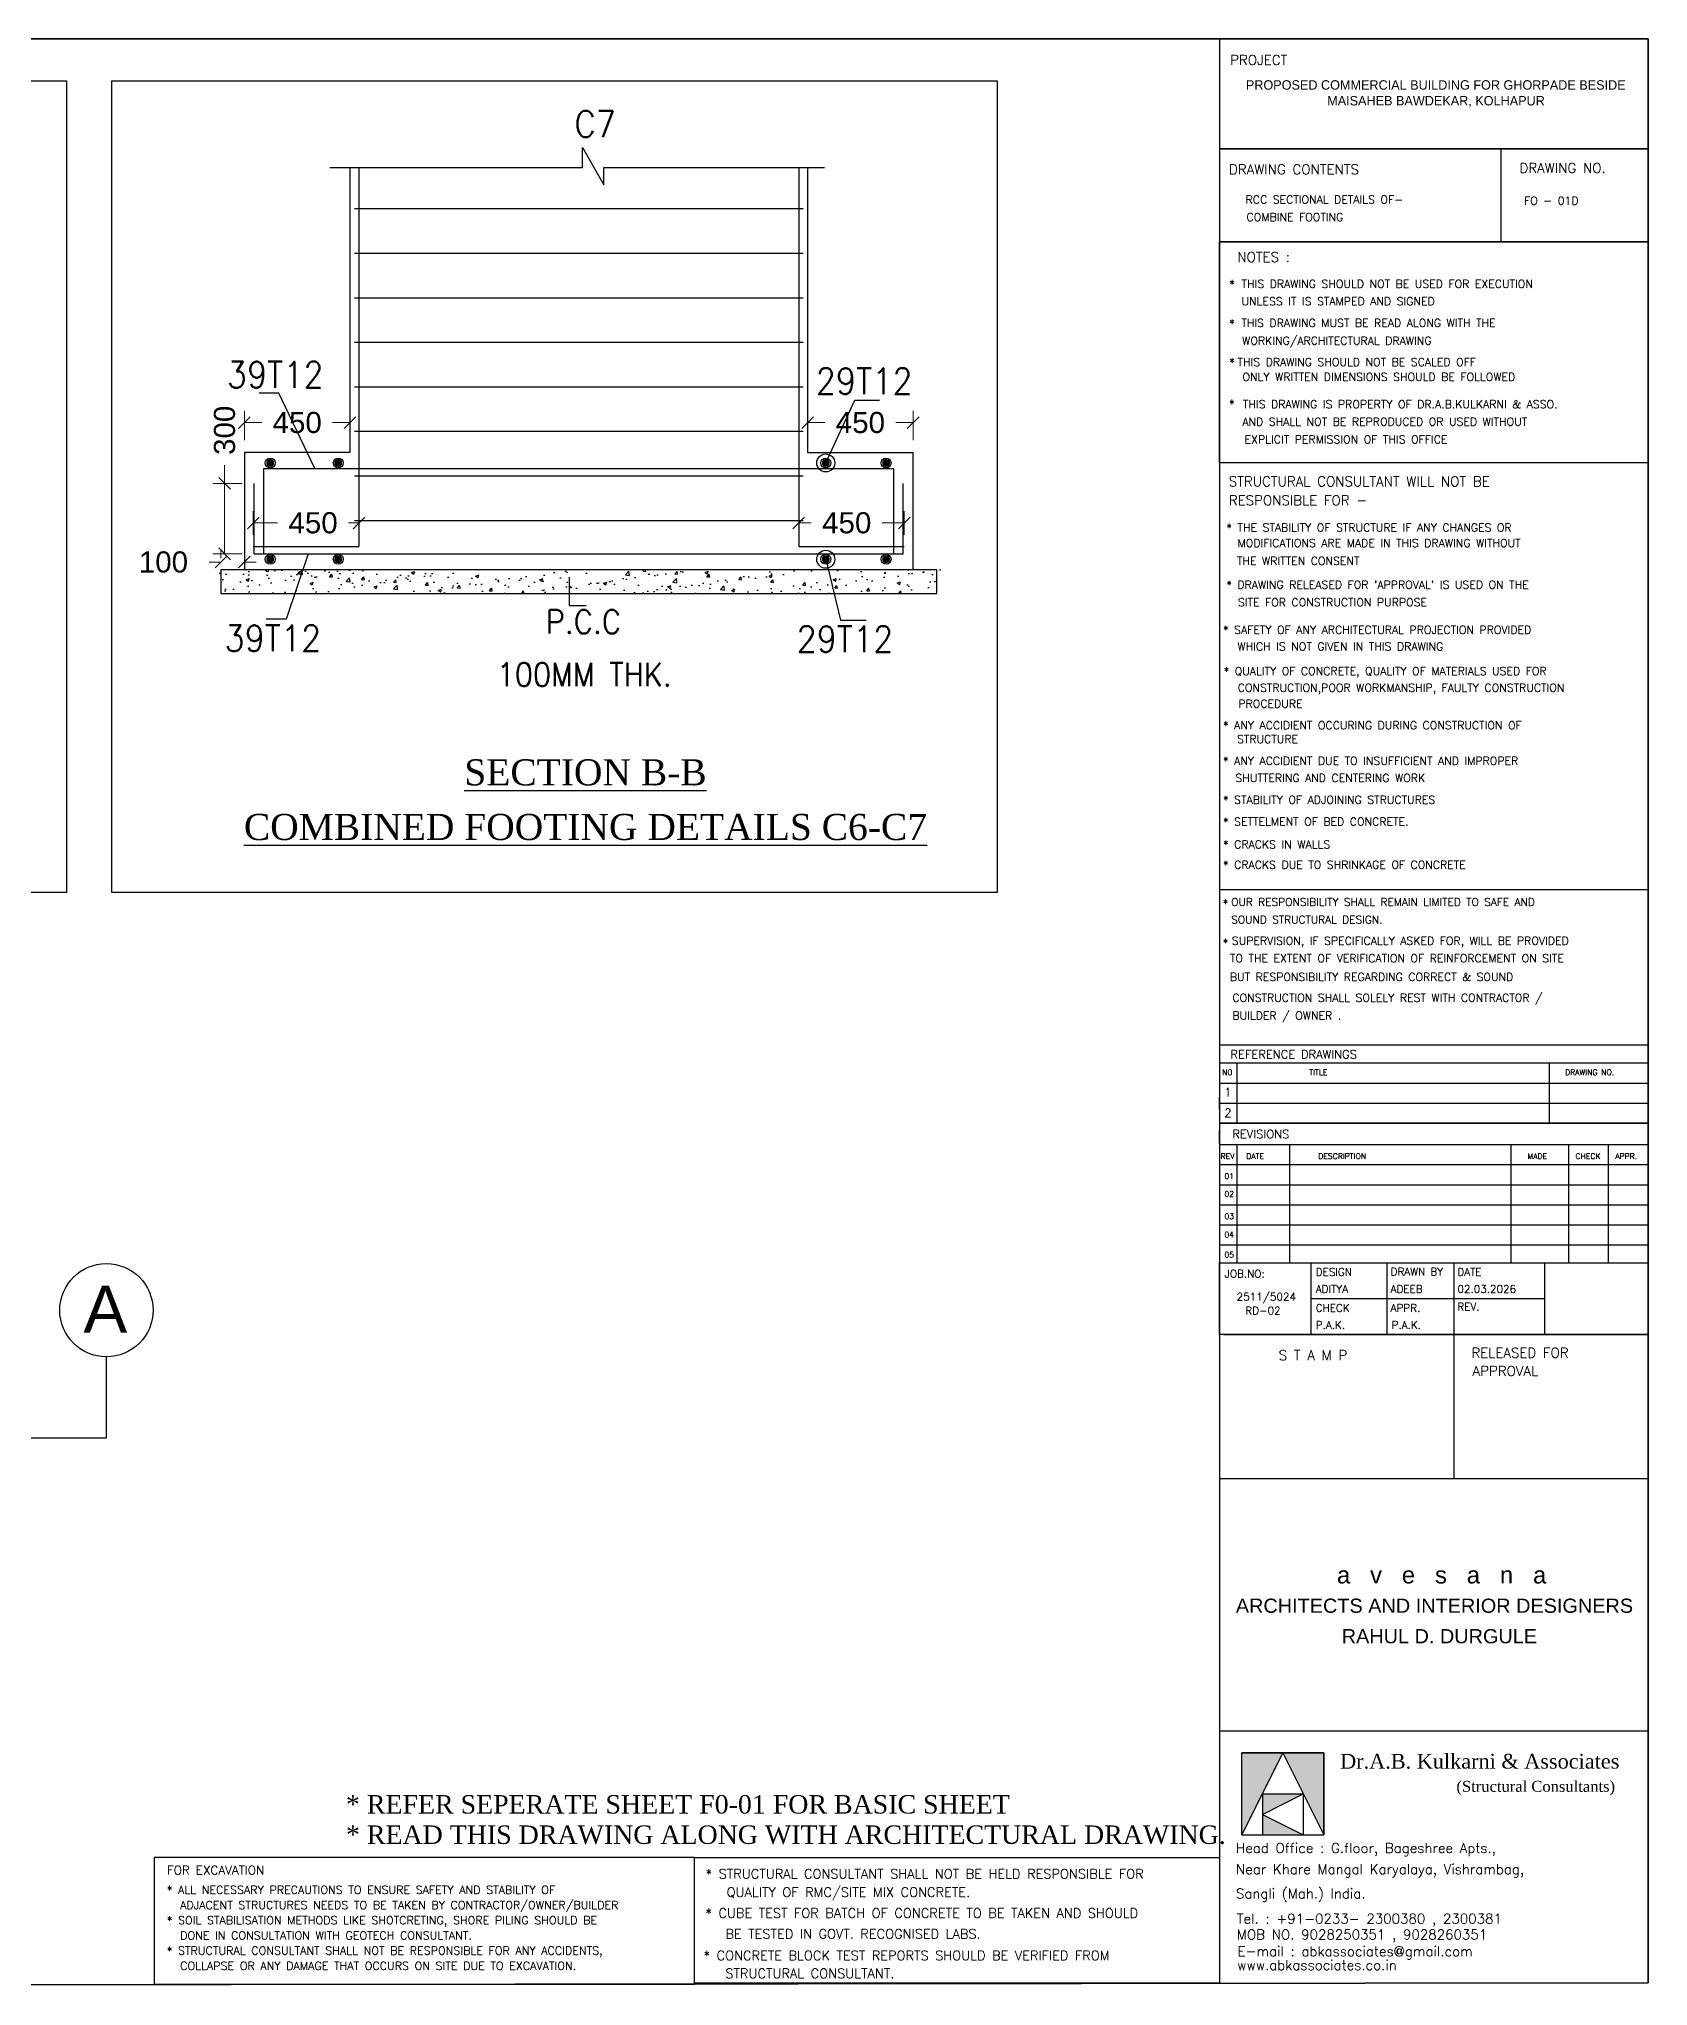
# Model space of a CAD drawing. Header units: inches. Extents: x 332 to 524, y 371 to 463.
# Drawn here: x 400.5 to 407.36, y 383.33 to 391.63 of the extents above; entities that cross this region are included whole.
import ezdxf
from ezdxf.enums import TextEntityAlignment as Align

# ---------------------------------------------------------------- set-up
doc = ezdxf.new("R2010")
doc.units = ezdxf.units.IN
doc.header["$MEASUREMENT"] = 0
for name, color, linetype, lineweight in [('BORDER', 7, 'Continuous', 25), ('SECTION LINE', 5, 'Continuous', 30), ('SECTIONS', 7, 'Continuous', 25), ('STEEL', 3, 'Continuous', 25)]:
    doc.layers.add(name, color=color, linetype=linetype, lineweight=lineweight)
doc.layers.add('Dim', color=7, linetype='Continuous')
doc.layers.add('Text', color=7, linetype='Continuous')
doc.styles.add('dim', font='arial.ttf', dxfattribs={"height": 6})
doc.styles.add('Rcad', font='arial.ttf')
doc.styles.add('SIMPLEX', font='simplex.shx')
doc.styles.get("Standard").update_dxf_attribs({"font": 'arial.ttf'})
doc.styles.add('STYLE1', font='GOTHIC.TTF', dxfattribs={"height": 6})
doc.styles.add('TIMES', font='times.ttf', dxfattribs={"width": 0.9})
doc.dimstyles.new('Cenm', dxfattribs={"dimtxt": 0.2, "dimasz": 0.05, "dimexe": 0.05, "dimexo": 0.05, "dimgap": 0.05, "dimtad": 0, "dimzin": 0, "dimdsep": 46, "dimtxsty": 'Rcad', "dimblk": 'OBLIQUE', "dimcen": 0.05, "dimadec": 0, "dimazin": 0, "dimtfac": 1, "dimtofl": 0, "dimtmove": 0, "dimatfit": 3, "dimldrblk": 'DOTSMALL', "dimfxl": 0.15, "dimfxlon": 1, "dimtolj": 1, "dimtzin": 0, "dimlwd": 13, "dimlwe": 13, "dimarcsym": 0})

# ---------------------------------------------------------------- blocks, each defined once
blk = doc.blocks.new('_Oblique')
at = {"color": 0, "linetype": 'ByBlock', "lineweight": -2}
blk.add_line((-0.5, -0.5), (0.5, 0.5), dxfattribs=at)
blk = doc.blocks.new('*D36')
at = {"layer": 'Defpoints', "color": 0, "transparency": 16777216}
for p in [(401.4137, 389.5628), (401.4137, 389.4625), (401.8638, 389.4625)]:
    blk.add_point(p, dxfattribs=at)
at = {"layer": 'Dim', "color": 0, "lineweight": 13, "transparency": 16777216}
for p, q in [((401.4137, 389.5125), (401.4137, 389.6128)), ((401.4137, 389.5628), (401.5176, 389.5628)), ((401.8638, 389.5628), (401.8195, 389.5628)), ((401.8638, 389.5125), (401.8638, 389.6128))]:
    blk.add_line(p, q, dxfattribs=at)
at = {"layer": 'Dim', "color": 0, "lineweight": 13, "transparency": 16777216, "xscale": 0.05, "yscale": 0.05, "zscale": 0.05, "rotation": 180}
blk.add_blockref('_Oblique', (401.4137, 389.5628), dxfattribs=at)
at = {"layer": 'Dim', "color": 0, "lineweight": 13, "transparency": 16777216, "xscale": 0.05, "yscale": 0.05, "zscale": 0.05}
blk.add_blockref('_Oblique', (401.8638, 389.5628), dxfattribs=at)
at = {"layer": 'Dim', "color": 0, "transparency": 16777216, "insert": (401.6685, 389.5628), "char_height": 0.09, "attachment_point": 5, "style": 'Rcad'}
blk.add_mtext('\\A1;450', dxfattribs=at)
blk = doc.blocks.new('_DotSmall')
at = {"color": 0, "linetype": 'ByBlock', "const_width": 0.5}
blk.add_lwpolyline([(-0.0625, 0, 1), (0.0625, 0, 1)], format="xyb", close=True, dxfattribs=at)
blk = doc.blocks.new('*D37')
at = {"layer": 'Defpoints', "color": 0, "transparency": 16777216}
for p in [(401.3758, 389.9903), (401.3758, 389.8625), (401.8258, 389.8625)]:
    blk.add_point(p, dxfattribs=at)
at = {"layer": 'Dim', "color": 0, "lineweight": 13, "transparency": 16777216}
for p, q in [((401.3758, 389.9153), (401.3758, 390.0403)), ((401.8258, 389.9153), (401.8258, 390.0403)), ((401.3758, 389.9903), (401.4499, 389.9903)), ((401.8258, 389.9903), (401.7517, 389.9903))]:
    blk.add_line(p, q, dxfattribs=at)
at = {"layer": 'Dim', "color": 0, "lineweight": 13, "transparency": 16777216, "xscale": 0.05, "yscale": 0.05, "zscale": 0.05, "rotation": 180}
blk.add_blockref('_Oblique', (401.3758, 389.9903), dxfattribs=at)
at = {"layer": 'Dim', "color": 0, "lineweight": 13, "transparency": 16777216, "xscale": 0.05, "yscale": 0.05, "zscale": 0.05}
blk.add_blockref('_Oblique', (401.8258, 389.9903), dxfattribs=at)
at = {"layer": 'Dim', "color": 0, "transparency": 16777216, "insert": (401.6008, 389.9903), "char_height": 0.09, "attachment_point": 5, "style": 'Rcad'}
blk.add_mtext('\\A1;450', dxfattribs=at)
blk = doc.blocks.new('*D38')
at = {"layer": 'Defpoints', "color": 0, "transparency": 16777216}
for p in [(403.7378, 389.5628), (403.7378, 389.4625), (404.1879, 389.4625)]:
    blk.add_point(p, dxfattribs=at)
at = {"layer": 'Dim', "color": 0, "lineweight": 13, "transparency": 16777216}
for p, q in [((403.7378, 389.5125), (403.7378, 389.6128)), ((403.7378, 389.5628), (403.7917, 389.5628)), ((404.1879, 389.5628), (404.0936, 389.5628)), ((404.1879, 389.5125), (404.1879, 389.6128))]:
    blk.add_line(p, q, dxfattribs=at)
at = {"layer": 'Dim', "color": 0, "lineweight": 13, "transparency": 16777216, "xscale": 0.05, "yscale": 0.05, "zscale": 0.05, "rotation": 180}
blk.add_blockref('_Oblique', (403.7378, 389.5628), dxfattribs=at)
at = {"layer": 'Dim', "color": 0, "lineweight": 13, "transparency": 16777216, "xscale": 0.05, "yscale": 0.05, "zscale": 0.05}
blk.add_blockref('_Oblique', (404.1879, 389.5628), dxfattribs=at)
at = {"layer": 'Dim', "color": 0, "transparency": 16777216, "insert": (403.9427, 389.5628), "char_height": 0.09, "attachment_point": 5, "style": 'Rcad'}
blk.add_mtext('\\A1;450', dxfattribs=at)
blk = doc.blocks.new('*D39')
at = {"layer": 'Defpoints', "color": 0, "transparency": 16777216}
for p in [(403.7758, 389.9903), (403.7758, 389.8625), (404.2258, 389.8625)]:
    blk.add_point(p, dxfattribs=at)
at = {"layer": 'Dim', "color": 0, "lineweight": 13, "transparency": 16777216}
for p, q in [((403.7758, 389.9153), (403.7758, 390.0403)), ((404.2258, 389.9153), (404.2258, 390.0403)), ((403.7758, 389.9903), (403.8499, 389.9903)), ((404.2258, 389.9903), (404.1517, 389.9903))]:
    blk.add_line(p, q, dxfattribs=at)
at = {"layer": 'Dim', "color": 0, "lineweight": 13, "transparency": 16777216, "xscale": 0.05, "yscale": 0.05, "zscale": 0.05, "rotation": 180}
blk.add_blockref('_Oblique', (403.7758, 389.9903), dxfattribs=at)
at = {"layer": 'Dim', "color": 0, "lineweight": 13, "transparency": 16777216, "xscale": 0.05, "yscale": 0.05, "zscale": 0.05}
blk.add_blockref('_Oblique', (404.2258, 389.9903), dxfattribs=at)
at = {"layer": 'Dim', "color": 0, "transparency": 16777216, "insert": (404.0008, 389.9903), "char_height": 0.09, "attachment_point": 5, "style": 'Rcad'}
blk.add_mtext('\\A1;450', dxfattribs=at)
blk = doc.blocks.new('*D45')
at = {"layer": 'Defpoints', "color": 0, "transparency": 16777216}
for p in [(401.4181, 389.731), (401.2914, 389.431), (401.4181, 389.431)]:
    blk.add_point(p, dxfattribs=at)
at = {"layer": 'Dim', "color": 0, "lineweight": 13, "transparency": 16777216}
for p, q in [((401.2914, 389.731), (401.2914, 389.8085)), ((401.3664, 389.731), (401.2414, 389.731)), ((401.2914, 389.731), (401.2914, 389.431)), ((401.3664, 389.431), (401.2414, 389.431))]:
    blk.add_line(p, q, dxfattribs=at)
at = {"layer": 'Dim', "color": 0, "lineweight": 13, "transparency": 16777216, "xscale": 0.05, "yscale": 0.05, "zscale": 0.05}
for p, rotation in [((401.2914, 389.731), 90), ((401.2914, 389.431), 270)]:
    blk.add_blockref('_Oblique', p, dxfattribs=dict(at, rotation=rotation))
at = {"layer": 'Dim', "color": 0, "transparency": 16777216, "insert": (401.2914, 389.9576), "char_height": 0.09, "attachment_point": 5, "rotation": 90, "style": 'Rcad'}
blk.add_mtext('\\A1;300', dxfattribs=at)
blk = doc.blocks.new('*D46')
at = {"layer": 'Defpoints', "color": 0, "transparency": 16777216}
for p in [(401.2758, 389.3957), (401.2758, 389.3625), (401.3758, 389.3625)]:
    blk.add_point(p, dxfattribs=at)
at = {"layer": 'Dim', "color": 0, "lineweight": 13, "transparency": 16777216}
for p, q in [((401.2758, 389.3957), (401.2258, 389.3957)), ((401.2758, 389.4125), (401.2758, 389.4457)), ((401.3758, 389.4125), (401.3758, 389.4457)), ((401.3758, 389.3957), (401.4258, 389.3957))]:
    blk.add_line(p, q, dxfattribs=at)
at = {"layer": 'Dim', "color": 0, "lineweight": 13, "transparency": 16777216, "xscale": 0.05, "yscale": 0.05, "zscale": 0.05}
blk.add_blockref('_Oblique', (401.2758, 389.3957), dxfattribs=at)
at = {"layer": 'Dim', "color": 0, "lineweight": 13, "transparency": 16777216, "xscale": 0.05, "yscale": 0.05, "zscale": 0.05, "rotation": 180}
blk.add_blockref('_Oblique', (401.3758, 389.3957), dxfattribs=at)
at = {"layer": 'Dim', "color": 0, "transparency": 16777216, "insert": (401.0309, 389.3957), "char_height": 0.09, "attachment_point": 5, "style": 'Rcad'}
blk.add_mtext('\\A1;100', dxfattribs=at)

msp = doc.modelspace()

# ---------------------------------------------------------------- hatches: boundary and pattern name
at = {"layer": 'BORDER'}
h = msp.add_hatch(color=1, dxfattribs=at)
h.paths.add_polyline_path([(405.9755, 383.97), (405.9755, 384.319), (405.801, 384.319), (405.8882, 384.1445)])
h.paths.add_polyline_path([(405.7137, 384.1445), (405.801, 384.319), (405.6265, 384.319), (405.6265, 383.97)])
h.paths.add_polyline_path([(405.7137, 384.0573), (405.8882, 384.1445), (405.7137, 384.1445)])
h.paths.add_polyline_path([(405.8882, 383.97), (405.7137, 384.0573), (405.7137, 383.97)])
at = {"layer": 'SECTIONS', "ltscale": 12}
h = msp.add_hatch(dxfattribs=at)
h.set_pattern_fill('AR-CONC', color=256, scale=0.018984, style=0)
h.set_pattern_definition([(50, (145.81407, -83.23794), (0.136167363, -0.0119131), [0.01423828, -0.156621094]), (-5, (145.81407, -83.23794), (-0.026341073, 0.142798975), [0.011390625, -0.125296875]), (100.4514, (145.82542, -83.23894), (0.10982639, 0.130885788), [0.012100677, -0.133107448]), (46.1842, (145.81407, -83.19997), (0.202609043, -0.03142275), [0.02135742, -0.23493164]), (96.6356, (145.83096, -83.2026), (0.17743987, 0.18493019), [0.018151016, -0.19966114]), (-8.8158, (145.81407, -83.19997), (0.17743973, 0.18493033), [0.01708594, -0.18794531]), (21, (145.83306, -83.20947), (0.113319073, -0.07643468), [0.01423828, -0.156621094]), (-34, (145.83306, -83.20947), (0.046191895, 0.137665204), [0.011390625, -0.125296875]), (71.4514, (145.8425, -83.21584), (0.159511015, 0.0612304), [0.012100677, -0.133107448]), (37.5, (145.814073, -83.237943), (0.0023084725, 0.0631978176), [0, -0.123778125, 0, -0.127195312, 0, -0.125771484]), (7.5, (145.814073, -83.23794), (0.0499421075, 0.0748765984), [0, -0.072520312, 0, -0.120930469, 0, -0.047935547]), (-32.5, (145.77174, -83.237943), (0.101342853, -0.0042819014), [0, -0.047460937, 0, -0.148078125, 0, -0.196488281]), (-42.5, (145.75275, -83.23794), (0.11071425, 0.019004305), [0, -0.061699219, 0, -0.098339062, 0, -0.139535156])])
h.paths.add_polyline_path([(401.2508, 389.3625), (401.2508, 389.2625), (404.3508, 389.2625), (404.3508, 389.3625)])
at = {"layer": 'STEEL', "ltscale": 300}
h = msp.add_hatch(color=256, dxfattribs=at)
edge = h.paths.add_edge_path()
edge.add_arc((401.4858, 389.8183), 0.017, 0, 360, ccw=False)
h = msp.add_hatch(color=256, dxfattribs=at)
edge = h.paths.add_edge_path()
edge.add_arc((401.7757, 389.8183), 0.017, 0, 360, ccw=False)
h = msp.add_hatch(color=256, dxfattribs=at)
edge = h.paths.add_edge_path()
edge.add_arc((403.8534, 389.8183), 0.017, 0, 360, ccw=False)
h = msp.add_hatch(color=256, dxfattribs=at)
edge = h.paths.add_edge_path()
edge.add_arc((404.1104, 389.8183), 0.017, 0, 360, ccw=False)
h = msp.add_hatch(color=256, dxfattribs=at)
edge = h.paths.add_edge_path()
edge.add_arc((401.4858, 389.4079), 0.017, 0, 360, ccw=False)
h = msp.add_hatch(color=256, dxfattribs=at)
edge = h.paths.add_edge_path()
edge.add_arc((401.7757, 389.4079), 0.017, 0, 360, ccw=False)
h = msp.add_hatch(color=256, dxfattribs=at)
edge = h.paths.add_edge_path()
edge.add_arc((403.8534, 389.4079), 0.017, 0, 360, ccw=False)
h = msp.add_hatch(color=256, dxfattribs=at)
edge = h.paths.add_edge_path()
edge.add_arc((404.1104, 389.4079), 0.017, 0, 360, ccw=False)

# ---------------------------------------------------------------- linework, layer by layer
at = {"elevation": 347643.5261}
for points in [[(395.4114, 391.448), (400.6181, 391.448), (400.6181, 387.9873), (395.4114, 387.9873)], [(400.811, 391.448), (404.584, 391.448), (404.584, 387.9873), (400.811, 387.9873)]]:
    msp.add_lwpolyline(points, close=True, dxfattribs=at)
at = {"layer": 'BORDER', "lineweight": 30}
msp.add_line((405.5304, 391.6259, 5307.4415), (405.5304, 383.3393, 5307.4415), dxfattribs=at)
at = {"layer": 'BORDER'}
for p, q in [((405.5304, 391.1578, 5307.4415), (407.3572, 391.1578, 5307.4415)), ((406.7297, 391.1578, 5307.4415), (406.7297, 390.7604, 5307.4415)), ((407.3572, 390.7604, 5307.4415), (405.5304, 390.7604, 5307.4415)), ((407.3572, 389.819, 5307.4415), (405.5304, 389.819, 5307.4415)), ((407.3572, 387.9987, 5307.4415), (405.5304, 387.9987, 5307.4415)), ((407.3572, 387.3369, 5307.4415), (405.5304, 387.3369, 5307.4415)), ((405.5304, 387.26, 5307.4415), (405.5304, 386.9181, 5307.4415)), ((407.3572, 387.26, 5307.4415), (405.5304, 387.26, 5307.4415)), ((407.3572, 387.26, 5307.4415), (407.3572, 386.9181, 5307.4415)), ((407.3572, 387.0036, 5307.4415), (405.5304, 387.0036, 5307.4415)), ((405.5304, 386.9181, 5307.4415), (405.5304, 386.9721, 5307.4415)), ((407.3572, 386.9721, 5307.4415), (407.3572, 386.9181, 5307.4415)), ((405.5304, 386.9126, 5307.4415), (407.3572, 386.9126, 5307.4415)), ((405.5304, 386.8271, 5307.4415), (407.3572, 386.8271, 5307.4415)), ((405.9209, 386.4091, 5307.4415), (405.9209, 386.1026, 5307.4415)), ((406.244, 386.4091, 5307.4415), (406.244, 386.1026, 5307.4415)), ((406.5297, 386.4091, 5307.4415), (406.5297, 385.4875, 5307.4415)), ((406.9165, 386.4091, 5307.4415), (406.9165, 386.1026, 5307.4415)), ((405.9209, 386.2558, 5307.4415), (406.9165, 386.2558, 5307.4415)), ((407.3572, 386.1026, 5307.4415), (405.5304, 386.1026, 5307.4415)), ((405.5496, 386.1026, 5307.4415), (407.3572, 386.1026, 5307.4415)), ((407.3572, 385.4875, 5307.4415), (405.5304, 385.4875, 5307.4415)), ((405.5304, 384.4128, 5307.4415), (407.3572, 384.4128, 5307.4415))]:
    msp.add_line(p, q, dxfattribs=at)
at = {"layer": 'BORDER', "lineweight": 25}
for p, q in [((407.3572, 387.26, 5307.4415), (405.5304, 387.26, 5307.4415)), ((407.3572, 387.26, 5307.4415), (405.5304, 387.26, 5307.4415)), ((405.6056, 387.26, 5307.4415), (405.6056, 387.0036, 5307.4415)), ((406.9365, 387.26, 5307.4415), (406.9365, 387.0036, 5307.4415)), ((405.5304, 387.1745, 5307.4415), (407.3572, 387.1745, 5307.4415)), ((405.5304, 387.0633, 5307.4415), (405.5304, 387.1143, 5307.4415)), ((405.5304, 387.089, 5307.4415), (407.3572, 387.089, 5307.4415)), ((405.5304, 387.0036, 5307.4415), (407.3572, 387.0036, 5307.4415)), ((405.6056, 386.9126, 5307.4415), (405.6056, 386.4091, 5307.4415)), ((405.829, 386.9126, 5307.4415), (405.829, 386.4091, 5307.4415)), ((406.7727, 386.9126, 5307.4415), (406.7727, 386.4091, 5307.4415)), ((407.0182, 386.9126, 5307.4415), (407.0182, 386.4091, 5307.4415)), ((407.1877, 386.9126, 5307.4415), (407.1877, 386.4091, 5307.4415)), ((405.5304, 386.7417, 5307.4415), (407.3572, 386.7417, 5307.4415)), ((405.5304, 386.6562, 5307.4415), (407.3572, 386.6562, 5307.4415)), ((405.5304, 386.5707, 5307.4415), (407.3572, 386.5707, 5307.4415)), ((405.5304, 386.4853, 5307.4415), (407.3572, 386.4853, 5307.4415)), ((405.5304, 386.4091, 5307.4415), (407.3572, 386.4091, 5307.4415)), ((405.5304, 386.4091, 5307.4415), (407.3572, 386.4091, 5307.4415))]:
    msp.add_line(p, q, dxfattribs=at)
at = {"layer": 'BORDER', "color": 1}
for p, q in [((405.9755, 384.319, 5307.4415), (405.6265, 384.319, 5307.4415)), ((405.6265, 383.97, 5307.4415), (405.801, 384.319, 5307.4415)), ((405.6265, 383.97, 5307.4415), (405.6265, 384.319, 5307.4415)), ((405.6265, 384.319, 5307.4415), (405.9755, 384.319, 5307.4415)), ((405.801, 384.319, 5307.4415), (405.6265, 383.97, 5307.4415)), ((405.801, 384.319, 5307.4415), (405.9755, 383.97, 5307.4415)), ((405.801, 384.319, 5307.4415), (405.9755, 383.97, 5307.4415)), ((405.9755, 383.97, 5307.4415), (405.9755, 384.319, 5307.4415)), ((405.9755, 384.319, 5307.4415), (405.9755, 383.97, 5307.4415)), ((405.7137, 384.1445, 5307.4415), (405.8882, 384.1445, 5307.4415)), ((405.7137, 384.1445, 5307.4415), (405.7137, 383.97, 5307.4415)), ((405.7137, 384.0573, 5307.4415), (405.8882, 384.1445, 5307.4415)), ((405.7137, 384.1445, 5307.4415), (405.7137, 383.97, 5307.4415)), ((405.8882, 384.1445, 5307.4415), (405.8882, 383.97, 5307.4415)), ((405.7137, 384.0573, 5307.4415), (405.8882, 383.97, 5307.4415)), ((405.6265, 383.97, 5307.4415), (405.9755, 383.97, 5307.4415))]:
    msp.add_line(p, q, dxfattribs=at)
at = {"layer": 'BORDER', "lineweight": 35, "elevation": 5307.4415}
msp.add_lwpolyline([(407.3572, 383.339), (395.2808, 383.3254), (395.2808, 391.6259), (407.3572, 391.6259)], close=True, dxfattribs=at)
at = {"layer": 'BORDER', "elevation": 5307.4415}
for points in [[(407.3572, 391.1578), (405.5304, 391.1578), (405.5304, 390.7604), (407.3572, 390.7604)], [(405.5304, 390.7604), (407.3572, 390.7604), (407.3572, 389.819), (405.5304, 389.819)], [(405.5304, 386.4091), (407.3572, 386.4091), (407.3572, 386.1026), (405.5304, 386.1026)]]:
    msp.add_lwpolyline(points, close=True, dxfattribs=at)
at = {"layer": 'BORDER', "lineweight": 30, "elevation": 5307.4415}
for points in [[(400.9909, 383.3342), (403.2943, 383.3342), (403.2944, 383.8728), (400.9909, 383.8728)], [(403.2943, 383.8728), (405.5304, 383.8728), (405.5304, 383.3371), (403.2943, 383.3371)]]:
    msp.add_lwpolyline(points, close=True, dxfattribs=at)
at = {"layer": 'SECTION LINE', "elevation": 2510.4241}
msp.add_lwpolyline([(395.7173, 386.0075), (395.7173, 385.6626), (400.7877, 385.6626), (400.7877, 386.0075)], dxfattribs=at)
at = {"layer": 'SECTION LINE'}
msp.add_circle((400.7877, 386.2064, 2510.4241), 0.1988, dxfattribs=at)
at = {"layer": 'SECTIONS'}
for p, q in [((401.8258, 391.0785, 348096.9665), (401.8258, 389.8625, 348096.9665)), ((403.7758, 391.0785, 348096.9665), (403.7758, 389.8625, 348096.9665)), ((401.5228, 390.1156, 351643.6132), (401.4381, 390.1156, 351643.6132)), ((401.6757, 389.7953, 351643.6132), (401.5228, 390.1156, 351643.6132)), ((403.8534, 389.8183, 348550.7867), (403.977, 390.0864, 348550.7867)), ((403.977, 390.0864, 348550.7867), (404.0826, 390.0864, 349594.2875)), ((401.8258, 389.8625, 348096.9665), (401.3758, 389.8625, 348096.9665)), ((401.3758, 389.8625, 348096.9665), (401.3758, 389.3625, 347190.0856)), ((403.7758, 389.8625, 348096.9665), (404.2258, 389.8625, 347190.0856)), ((404.2258, 389.3625, 347190.0856), (404.2258, 389.8625, 348096.9665)), ((401.6482, 389.431, 350288.4975), (401.5539, 389.1528, 350288.4975)), ((403.8534, 389.4079, 348550.7867), (403.9153, 389.1484, 348550.7867)), ((402.7595, 389.3308, 346139.0372), (402.7595, 389.2104, 346139.0372)), ((402.7595, 389.2104, 346139.0372), (402.832, 389.2104, 346139.0372)), ((401.5539, 389.1528, 350288.4975), (401.4684, 389.1528, 350288.4975)), ((403.9153, 389.1484, 348550.7867), (404.0253, 389.1484, 349594.2875))]:
    msp.add_line(p, q, dxfattribs=at)
at = {"layer": 'SECTIONS', "elevation": 351645.7285}
msp.add_lwpolyline([(401.7402, 391.0785), (402.8166, 391.0785), (402.8166, 391.1633), (402.9081, 391.0036), (402.9081, 391.0785), (403.848, 391.0785)], dxfattribs=at)
at = {"layer": 'SECTIONS'}
for centre in [(403.8534, 389.8183, 348550.7867), (403.8534, 389.4079, 348550.7867)]:
    msp.add_circle(centre, 0.0384, dxfattribs=at)
at = {"layer": 'STEEL'}
for p, q in [((401.8638, 391.0785, 348096.9665), (401.8638, 389.4625, 347190.0856)), ((403.7378, 391.0785, 348096.9665), (403.7378, 389.4625, 347190.0856)), ((401.8448, 390.9026, 348096.9665), (403.7568, 390.9026, 348096.9665)), ((401.8448, 390.7128, 348096.9665), (403.7568, 390.7128, 348096.9665)), ((401.8448, 390.5229, 348096.9665), (403.7568, 390.5229, 348096.9665)), ((401.8448, 390.3331, 348096.9665), (403.7568, 390.3331, 348096.9665)), ((401.8448, 390.1433, 348096.9665), (403.7568, 390.1433, 348096.9665)), ((401.8448, 389.9534, 348096.9665), (403.7568, 389.9534, 348096.9665)), ((401.4581, 389.7953, 348096.9665), (404.1435, 389.7953, 348096.9665)), ((401.4581, 389.431, 345394.4079), (401.4581, 389.7953, 348096.9665)), ((404.1435, 389.431, 345394.4079), (404.1435, 389.7953, 348096.9665)), ((401.4181, 389.431, 347190.0856), (401.4181, 389.731, 347190.0856)), ((401.8448, 389.7636, 348096.9665), (403.7568, 389.7636, 348096.9665)), ((404.1835, 389.431, 347190.0856), (404.1835, 389.731, 347190.0856)), ((401.8448, 389.5737, 348096.9665), (403.7568, 389.5737, 348096.9665)), ((401.4137, 389.4625, 347190.0856), (401.8638, 389.4625, 347190.0856)), ((403.7378, 389.4625, 347190.0856), (404.1879, 389.4625, 347190.0856)), ((401.4181, 389.431, 347190.0856), (404.1835, 389.431, 347190.0856))]:
    msp.add_line(p, q, dxfattribs=at)
at = {"layer": 'STEEL', "ltscale": 300}
for centre in [(401.4858, 389.8183, 348096.9665), (401.7757, 389.8183, 349003.8475), (403.8534, 389.8183, 348550.7867), (404.1104, 389.8183, 348096.9665), (401.4858, 389.4079, 348096.9665), (401.7757, 389.4079, 349003.8475), (403.8534, 389.4079, 348550.7867), (404.1104, 389.4079, 348096.9665)]:
    msp.add_circle(centre, 0.021, dxfattribs=at)
at = {"layer": 'Text', "elevation": 346736.6452}
msp.add_lwpolyline([(401.2758, 389.2625), (404.3258, 389.2625), (404.3258, 389.3625), (401.2758, 389.3625)], close=True, dxfattribs=at)

# ---------------------------------------------------------------- texts
at = {"layer": 'BORDER'}
for s, height, style, p in [('PROJECT', 0.04183, 'SIMPLEX', (405.5763, 391.5155, 5307.4415)), ('DRAWING CONTENTS', 0.041835, 'SIMPLEX', (405.5713, 391.0489, 5307.4415)), ('DRAWING NO.', 0.041835, 'SIMPLEX', (406.8094, 391.0552, 5307.4415)), ('*', 0.0359, 'SIMPLEX', (405.5723, 390.5631, 5307.4415)), ('*', 0.0359, 'SIMPLEX', (405.5723, 390.3946, 5307.4415)), ('*', 0.0359, 'SIMPLEX', (405.5723, 390.2294, 5307.4415)), ('*', 0.0359, 'SIMPLEX', (405.5714, 390.0524, 5307.4415)), ('*', 0.0341, 'SIMPLEX', (405.5451, 387.9236, 5307.4415)), ('*', 0.0341, 'SIMPLEX', (405.5445, 387.7563, 5307.4415)), ('REFERENCE DRAWINGS', 0.035916, 'SIMPLEX', (405.5779, 387.2795, 5307.4415)), ('REVISIONS', 0.03592, 'SIMPLEX', (405.5855, 386.9396, 5307.4415)), ('JOB.NO:', 0.03244, 'SIMPLEX', (405.5529, 386.3458, 5307.4415)), ('ADITYA', 0.03244, 'SIMPLEX', (405.9412, 386.2808, 5307.4415)), ('DESIGN', 0.03244, 'SIMPLEX', (405.9412, 386.3534, 5307.4415)), ('ADEEB', 0.03244, 'SIMPLEX', (406.2603, 386.2808, 5307.4415)), ('DRAWN BY', 0.03244, 'SIMPLEX', (406.2603, 386.3545, 5307.4415)), ('02.03.2026', 0.03244, 'SIMPLEX', (406.5448, 386.2808, 5307.4415)), ('DATE', 0.03244, 'SIMPLEX', (406.5448, 386.3534, 5307.4415)), ('2511/5024', 0.03244, 'SIMPLEX', (405.604, 386.2477, 5307.4415)), ('CHECK', 0.03244, 'SIMPLEX', (405.9412, 386.2002, 5307.4415)), ('APPR.', 0.03244, 'SIMPLEX', (406.2603, 386.2002, 5307.4415)), ('REV.', 0.03244, 'SIMPLEX', (406.5448, 386.2058, 5307.4415)), ('RD-02', 0.03244, 'SIMPLEX', (405.6413, 386.1888, 5307.4415)), ('P.A.K.', 0.03244, 'SIMPLEX', (405.9412, 386.1275, 5307.4415)), ('P.A.K.', 0.03244, 'SIMPLEX', (406.2643, 386.1275, 5307.4415)), ('S T A M P', 0.04183, 'SIMPLEX', (405.7834, 385.9937, 5307.4415)), ('RELEASED FOR ', 0.041835, 'SIMPLEX', (406.6046, 386.004, 5307.4415)), ('APPROVAL', 0.04183, 'SIMPLEX', (406.6093, 385.9267, 5307.4415)), ('Dr.A.B. Kulkarni & Associates', 0.062752, 'TIMES', (406.0452, 384.2524, 5307.4415)), ('(Structural Consultants)', 0.046696, 'TIMES', (406.5407, 384.1535, 5307.4415))]:
    msp.add_text(s, height=height, dxfattribs=dict(at, style=style)).set_placement(p)
at = {"layer": 'BORDER', "lineweight": 25, "style": 'SIMPLEX'}
for s, height, p in [('RCC SECTIONAL DETAILS OF-', 0.034119, (405.6421, 390.924, 5307.4415)), ('FO - 01D', 0.03412, (406.8287, 390.9194, 5307.4415)), ('COMBINE FOOTING', 0.034119, (405.6464, 390.8495, 5307.4415)), ('NOTES :', 0.04183, (405.6071, 390.675, 5307.4415)), ('THIS DRAWING SHOULD NOT BE USED FOR EXECUTION', 0.034119, (405.6249, 390.5647, 5307.4415)), ('UNLESS IT IS STAMPED AND SIGNED ', 0.034119, (405.6249, 390.4905, 5307.4415)), ('THIS DRAWING MUST BE READ ALONG WITH THE', 0.034119, (405.6241, 390.398, 5307.4415)), ('WORKING/ARCHITECTURAL DRAWING', 0.034119, (405.6274, 390.3225, 5307.4415)), ('  THIS DRAWING SHOULD NOT BE SCALED OFF ', 0.034119, (405.561, 390.2314, 5307.4415)), ('ONLY WRITTEN DIMENSIONS SHOULD BE FOLLOWED', 0.034119, (405.629, 390.1681, 5307.4415)), ('THIS DRAWING IS PROPERTY OF DR.A.B.KULKARNI & ASSO. ', 0.034119, (405.6306, 390.0517, 5307.4415)), ('AND SHALL NOT BE REPRODUCED OR USED WITHOUT ', 0.034119, (405.6286, 389.9772, 5307.4415)), ('EXPLICIT PERMISSION OF THIS OFFICE', 0.034119, (405.638, 389.9016, 5307.4415)), ('STRUCTURAL CONSULTANT WILL NOT BE ', 0.041835, (405.5708, 389.7187, 5307.4415)), ('RESPONSIBLE FOR -', 0.041835, (405.5708, 389.6384, 5307.4415)), ('* THE STABILITY OF STRUCTURE IF ANY CHANGES OR ', 0.034119, (405.561, 389.5257, 5307.4415)), (' MODIFICATIONS ARE MADE IN THIS DRAWING WITHOUT  ', 0.034119, (405.5846, 389.4599, 5307.4415)), (' THE WRITTEN CONSENT', 0.034119, (405.5819, 389.3837, 5307.4415)), ("* DRAWING RELEASED FOR 'APPROVAL' IS USED ON THE", 0.034119, (405.5604, 389.2824, 5307.4415)), (' SITE FOR CONSTRUCTION PURPOSE', 0.034119, (405.5862, 389.2072, 5307.4415)), ('* SAFETY OF ANY ARCHITECTURAL PROJECTION PROVIDED ', 0.034119, (405.5466, 389.0899, 5307.4415)), (' WHICH IS NOT GIVEN IN THIS DRAWING', 0.034119, (405.5839, 389.0191, 5307.4415)), ('* QUALITY OF CONCRETE, QUALITY OF MATERIALS USED FOR', 0.034119, (405.549, 388.9139, 5307.4415)), ('CONSTRUCTION,POOR WORKMANSHIP, FAULTY CONSTRUCTION ', 0.034119, (405.6087, 388.8431, 5307.4415)), ('PROCEDURE', 0.03412, (405.6115, 388.775, 5307.4415)), ('* ANY ACCIDIENT OCCURING DURING CONSTRUCTION OF ', 0.034119, (405.5467, 388.683, 5307.4415)), ('STRUCTURE', 0.03412, (405.6056, 388.6242, 5307.4415)), ('* ANY ACCIDIENT DUE TO INSUFFICIENT AND IMPROPER', 0.034119, (405.5467, 388.5314, 5307.4415)), ('SHUTTERING AND CENTERING WORK', 0.034119, (405.5989, 388.4584, 5307.4415)), ('* STABILITY OF ADJOINING STRUCTURES ', 0.034119, (405.5467, 388.3655, 5307.4415)), ('* SETTELMENT OF BED CONCRETE.', 0.034119, (405.5467, 388.2723, 5307.4415)), ('* CRACKS IN WALLS', 0.034119, (405.5467, 388.1753, 5307.4415)), ('* CRACKS DUE TO SHRINKAGE OF CONCRETE', 0.034119, (405.5467, 388.0884, 5307.4415)), ('OUR RESPONSIBILITY SHALL REMAIN LIMITED TO SAFE AND ', 0.033126, (405.5808, 387.9302, 5307.4415)), ('SOUND STRUCTURAL DESIGN.', 0.033126, (405.5808, 387.8553, 5307.4415)), ('SUPERVISION, IF SPECIFICALLY ASKED FOR, WILL BE PROVIDED ', 0.034119, (405.5834, 387.7644, 5307.4415)), ('TO THE EXTENT OF VERIFICATION OF REINFORCEMENT ON SITE', 0.034119, (405.5756, 387.6898, 5307.4415)), (' BUT RESPONSIBILITY REGARDING CORRECT & SOUND ', 0.034119, (405.5518, 387.6103, 5307.4415)), ('CONSTRUCTION SHALL SOLELY REST WITH CONTRACTOR / ', 0.034119, (405.586, 387.5214, 5307.4415)), ('BUILDER / OWNER .', 0.034119, (405.586, 387.4456, 5307.4415)), ('N0', 0.02383, (405.5429, 387.2091, 5307.4415)), ('TITLE', 0.02383, (405.9135, 387.2091, 5307.4415)), ('DRAWING NO.', 0.023829, (407.0037, 387.2091, 5307.4415)), ('1', 0.0359, (405.5514, 387.1182, 5307.4415)), ('2', 0.0359, (405.5512, 387.03, 5307.4415)), ('REV', 0.02383, (405.5358, 386.8514, 5307.4415)), ('DATE', 0.02383, (405.645, 386.8514, 5307.4415)), ('DESCRIPTION', 0.023829, (405.9522, 386.8514, 5307.4415)), ('MADE', 0.02383, (406.8432, 386.8514, 5307.4415)), ('CHECK', 0.02383, (407.0482, 386.8514, 5307.4415)), ('APPR.', 0.02383, (407.2177, 386.8514, 5307.4415)), ('01', 0.02383, (405.5519, 386.766, 5307.4415)), ('02', 0.02383, (405.5519, 386.6896, 5307.4415)), ('03', 0.02383, (405.5519, 386.595, 5307.4415)), ('04', 0.02383, (405.5519, 386.5165, 5307.4415)), ('05', 0.02383, (405.5519, 386.4311, 5307.4415)), ('Head Office : G.floor, Bageshree Apts.,', 0.041835, (405.6011, 383.893, 5307.4415)), ('* STRUCTURAL CONSULTANT SHALL NOT BE HELD RESPONSIBLE FOR', 0.040403, (403.3413, 383.7838, 5307.4415)), ('Near Khare Mangal Karyalaya, Vishrambag, ', 0.041835, (405.6011, 383.8028, 5307.4415)), ('* ALL NECESSARY PRECAUTIONS TO ENSURE SAFETY AND STABILITY OF', 0.034697, (401.0453, 383.7181, 4559.8376)), ('QUALITY OF RMC/SITE MIX CONCRETE.', 0.040403, (403.431, 383.7054, 5307.4415)), ('Sangli (Mah.) India.', 0.041835, (405.6011, 383.699, 5307.4415)), ('ADJACENT STRUCTURES NEEDS TO BE TAKEN BY CONTRACTOR/OWNER/BUILDER', 0.034697, (401.1019, 383.6533, 4559.8376)), ('* CUBE TEST FOR BATCH OF CONCRETE TO BE TAKEN AND SHOULD ', 0.040403, (403.3405, 383.6164, 5307.4415)), ('* SOIL STABILISATION METHODS LIKE SHOTCRETING, SHORE PILING SHOULD BE', 0.034697, (401.0453, 383.5886, 4559.8376)), ('BE TESTED IN GOVT. RECOGNISED LABS. ', 0.040403, (403.4257, 383.5275, 5307.4415)), ('Tel. : +91-0233- 2300380 , 2300381', 0.041835, (405.6048, 383.5917, 5307.4415)), ('MOB NO. 9028250351 , 9028260351', 0.041835, (405.6048, 383.5242, 5307.4415)), ('* STRUCTURAL CONSULTANT SHALL NOT BE RESPONSIBLE FOR ANY ACCIDENTS,', 0.034697, (401.0453, 383.4591, 4559.8376)), ('DONE IN CONSULTATION WITH GEOTECH CONSULTANT.', 0.034697, (401.1019, 383.5239, 4559.8376)), ('E-mail : abkassociates@gmail.com', 0.041835, (405.6078, 383.4529, 5307.4415)), ('COLLAPSE OR ANY DAMAGE THAT OCCURS ON SITE DUE TO EXCAVATION.', 0.034697, (401.1019, 383.3944, 4559.8376)), ('* CONCRETE BLOCK TEST REPORTS SHOULD BE VERIFIED FROM', 0.040403, (403.3325, 383.4355, 5307.4415)), ('STRUCTURAL CONSULTANT.', 0.040403, (403.4254, 383.3592, 5307.4415)), ('www.abkassociates.co.in', 0.041835, (405.6068, 383.3939, 5307.4415))]:
    msp.add_text(s, height=height, dxfattribs=at).set_placement(p)
at = {"layer": 'BORDER', "lineweight": 35, "style": 'SIMPLEX'}
msp.add_text('FOR EXCAVATION', height=0.037421, dxfattribs=at).set_placement((401.0453, 383.8007, 4559.8376))
at = {"layer": 'BORDER', "insert": (405.6249, 391.4499, 5156.6743), "char_height": 0.040257, "width": 1.645178, "attachment_point": 1, "style": 'STYLE1'}
msp.add_mtext('\\pi0.01859;PROPOSED COMMERCIAL BUILDING FOR GHORPADE BESIDE \\P\\pi0.36507;MAISAHEB BAWDEKAR, KOLHAPUR', dxfattribs=at)
at = {"layer": 'SECTION LINE', "style": 'Rcad'}
msp.add_text('A', height=0.2, dxfattribs=at).set_placement((400.7833, 386.2111, 2510.4241), align=Align.MIDDLE_CENTER)
at = {"layer": 'SECTIONS', "style": 'SIMPLEX', "width": 0.9}
for s, height, p in [('C7', 0.11138, (402.7828, 391.2078, 347190.0856)), ('39T12', 0.11138, (401.3011, 390.1393, 351643.6132)), ('29T12', 0.11138, (403.8107, 390.1116, 348550.7867)), ('39T12', 0.11138, (401.291, 389.0157, 350736.7323)), ('P.C.C ', 0.10024, (402.6598, 389.0915, 346139.0372)), ('29T12', 0.11138, (403.7287, 389.0119, 350499.7119)), ('100MM THK.', 0.10024, (402.4511, 388.8664, 346139.0372))]:
    msp.add_text(s, height=height, dxfattribs=at).set_placement(p)
at = {"layer": 'SECTIONS', "style": 'TIMES'}
for s, p in [('%%USECTION B-B', (402.3129, 388.4438, 349831.9667)), ('%%UCOMBINED FOOTING DETAILS C6-C7', (401.3735, 388.211, 349831.0173))]:
    msp.add_text(s, height=0.111375, dxfattribs=at).set_placement(p)
at = {"layer": 'Text', "color": 1, "style": 'TIMES'}
for s, p in [('* REFER SEPERATE SHEET F0-01 FOR BASIC SHEET', (401.8086, 384.0608, 2790.1259)), ('* READ THIS DRAWING ALONG WITH ARCHITECTURAL DRAWING.', (401.8086, 383.9314, 2790.1259))]:
    msp.add_text(s, height=0.078669, dxfattribs=at).set_placement(p)
at = {"layer": 'Text', "insert": (406.0316, 385.1144, 4791.2865), "char_height": 0.07271, "width": 2.173258, "attachment_point": 1}
msp.add_mtext('a   v   e   s   a   n   a', dxfattribs=at)
at = {"layer": 'Text', "char_height": 0.060592, "attachment_point": 1, "style": 'dim'}
for s, insert, width in [('ARCHITECTS AND INTERIOR DESIGNERS', (405.6006, 384.9771, 4791.2865), 3.528533), ('RAHUL D. DURGULE', (406.0518, 384.8472, 4791.2865), 2.577058)]:
    msp.add_mtext(s, dxfattribs=dict(at, insert=insert, width=width))

# ---------------------------------------------------------------- dimensions: what is measured, and where the dimension line sits
at = {"layer": 'Dim'}
for base, p1, p2, angle, picture, middle in [((401.2914, 389.431, 348096.9665), (401.4181, 389.731, 348096.9665), (401.4181, 389.431, 348096.9665), 90, '*D45', (401.2914, 389.9576, 348096.9665)), ((401.4137, 389.5628, 348098.1325), (401.8638, 389.4625, 347191.2516), (401.4137, 389.4625, 347191.2516), 180, '*D36', (401.6685, 389.5628, 348098.1325)), ((403.7378, 389.5628, 348098.1325), (404.1879, 389.4625, 347191.2516), (403.7378, 389.4625, 347191.2516), 180, '*D38', (403.9427, 389.5628, 348098.1325))]:
    dim = msp.add_linear_dim(base=base, p1=p1, p2=p2, angle=angle, dimstyle='Cenm', override={"dimtxt": 0.09, "dimdec": 0, "dimlfac": 1000, "dimfxl": 0.075}, dxfattribs=at)
    dim.commit()
    dim.dimension.update_dxf_attribs({"geometry": picture, "text_midpoint": middle, "dimtype": 160})
for base, p1, p2, picture, middle in [((401.3758, 389.9903, 347643.5261), (401.8258, 389.8625, 348096.9665), (401.3758, 389.8625, 347190.0856), '*D37', (401.6008, 389.9903, 347643.5261)), ((403.7758, 389.9903, 347633.0714), (404.2258, 389.8625, 347179.631), (403.7758, 389.8625, 348085.5625), '*D39', (404.0008, 389.9903, 347633.0714)), ((401.2758, 389.3957, 348096.9665), (401.3758, 389.3625, 348096.9665), (401.2758, 389.3625, 348096.9665), '*D46', (401.0309, 389.3957, 348096.9665))]:
    dim = msp.add_linear_dim(base=base, p1=p1, p2=p2, dimstyle='Cenm', override={"dimtxt": 0.09, "dimdec": 0, "dimlfac": 1000, "dimfxl": 0.075}, dxfattribs=at)
    dim.commit()
    dim.dimension.update_dxf_attribs({"geometry": picture, "text_midpoint": middle})

doc.saveas('drawing.dxf')
